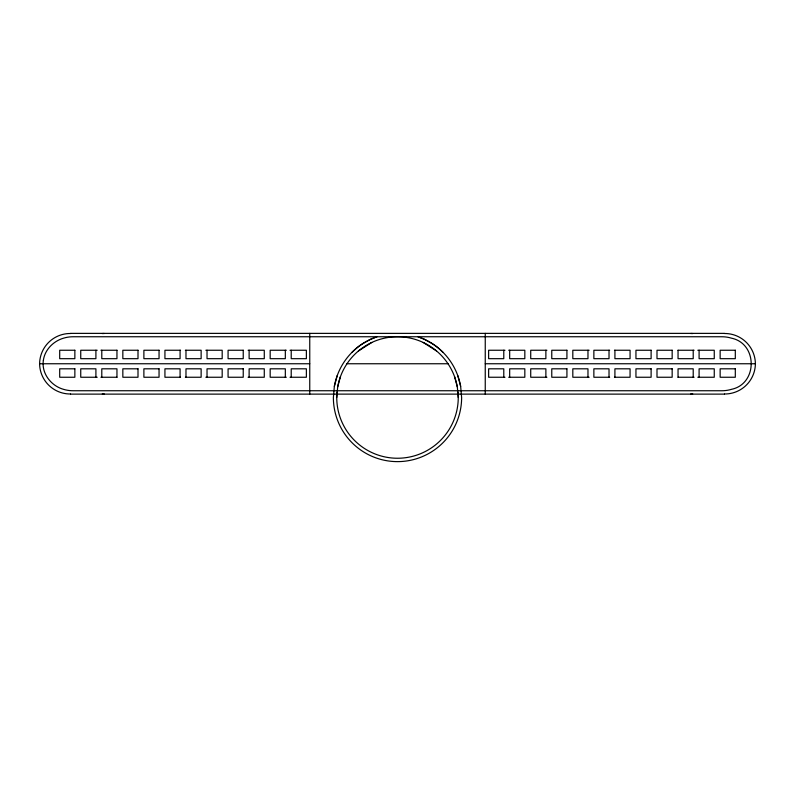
<?xml version="1.0" encoding="UTF-8"?>
<svg xmlns="http://www.w3.org/2000/svg" width="795" height="795" viewBox="0 0 795 795"><rect width="100%" height="100%" fill="white"/><g stroke="black" fill="none" stroke-linecap="round" stroke-linejoin="round"><path stroke-width="1.19" d="M336.752 397.5L337.676 386.946L340.409 376.721M337.239 375.568L334.347 386.36L333.373 397.5A64.127 64.127 0 0 0 397.5 461.627A64.127 64.127 0 0 0 461.627 397.5L460.653 386.36L457.761 375.568M352.155 352.155L354.242 350.247A47.859 47.859 0 0 1 363.027 343.5L370.4 339.385L377.128 336.752M358.456 350.963L371.822 342.446M70.536 333.373L724.464 333.373M97.209 350.247L80.742 350.247L80.742 358.684L95.907 358.684L95.907 350.247M100.915 350.247L116.984 350.247M180.535 350.247L164.933 350.247L164.933 358.684L180.087 358.684L180.087 350.247M185.354 350.247L201.135 350.247L201.135 358.684L185.98 358.684L185.98 350.247M205.845 350.247L222.183 350.247L222.183 358.684L207.028 358.684L207.028 350.247M248.09 350.247L264.278 350.247L264.278 358.684L249.123 358.684L249.123 350.247M286.319 350.247L270.171 350.247L270.171 358.684L285.326 358.684L285.326 350.247M290.016 350.247L306.373 350.247L306.373 358.684L291.218 358.684L291.218 350.247M504.984 350.247L488.627 350.247L488.627 358.684L503.782 358.684L503.782 350.247M508.681 350.247L524.829 350.247L524.829 358.684L509.675 358.684L509.675 350.247M546.91 350.247L530.722 350.247L530.722 358.684L545.877 358.684L545.877 350.247M589.155 350.247L572.817 350.247L572.817 358.684L587.972 358.684L587.972 350.247M609.646 350.247L593.865 350.247L593.865 358.684L609.02 358.684L609.02 350.247M614.465 350.247L630.067 350.247L630.067 358.684L614.913 358.684L614.913 350.247M678.016 350.247L694.085 350.247M697.791 350.247L714.258 350.247L714.258 358.684L699.093 358.684L699.093 350.247M39.75 363.752L309.752 363.752M346.829 363.752L448.171 363.752M485.248 363.752L755.25 363.752M97.209 377.247L80.742 377.247L80.742 368.81L95.907 368.81L95.907 377.247M100.915 377.247L116.984 377.247M180.535 377.247L164.933 377.247L164.933 368.81L180.087 368.81L180.087 377.247M185.354 377.247L201.135 377.247L201.135 368.81L185.98 368.81L185.98 377.247M205.845 377.247L222.183 377.247L222.183 368.81L207.028 368.81L207.028 377.247M248.09 377.247L264.278 377.247L264.278 368.81L249.123 368.81L249.123 377.247M286.319 377.247L270.171 377.247L270.171 368.81L285.326 368.81L285.326 377.247M290.016 377.247L306.373 377.247L306.373 368.81L291.218 368.81L291.218 377.247M504.984 377.247L488.627 377.247L488.627 368.81L503.782 368.81L503.782 377.247M508.681 377.247L524.829 377.247L524.829 368.81L509.675 368.81L509.675 377.247M546.91 377.247L530.722 377.247L530.722 368.81L545.877 368.81L545.877 377.247M589.155 377.247L572.817 377.247L572.817 368.81L587.972 368.81L587.972 377.247M609.646 377.247L593.865 377.247L593.865 368.81L609.02 368.81L609.02 377.247M614.465 377.247L630.067 377.247L630.067 368.81L614.913 368.81L614.913 377.247M678.016 377.247L694.085 377.247M697.791 377.247L714.258 377.247L714.258 368.81L699.093 368.81L699.093 377.247M70.536 394.121L724.464 394.121M417.872 336.752L424.6 339.385L431.973 343.5A47.859 47.859 0 0 1 440.758 350.247L442.845 352.155M423.178 342.446L436.544 350.963M454.591 376.721L457.324 386.946L458.248 397.5M693.21 350.247L693.21 358.684L678.046 358.684L678.046 350.247M693.21 377.247L693.21 368.81L678.046 368.81L678.046 377.247M485.248 333.373L485.248 394.121M309.752 333.373L309.752 394.121M116.954 350.247L116.954 358.684L101.79 358.684L101.79 350.247M116.954 377.247L116.954 368.81L101.79 368.81L101.79 377.247M334.347 386.36A64.127 64.127 0 0 1 375.568 337.239M419.432 337.239A64.127 64.127 0 0 1 460.653 386.36M458.019 392.203A60.748 60.748 0 0 1 397.5 458.248A60.748 60.748 0 0 1 336.981 392.203M337.676 386.946A60.748 60.748 0 0 1 457.324 386.946M724.464 393.992A30.617 30.617 0 0 0 755.399 363.752A30.617 30.617 0 0 0 724.464 333.503M70.536 393.992A30.617 30.617 0 0 1 39.601 363.752A30.617 30.617 0 0 1 70.536 333.503M692.713 393.952A30.617 30.617 0 0 1 690.716 393.992M690.716 333.503A30.617 30.617 0 0 1 692.713 333.552M104.284 393.992A30.617 30.617 0 0 1 102.287 393.952M102.287 333.552A30.617 30.617 0 0 1 104.284 333.503M43.377 360.224C41.251 373.362 51.128 385.893 63.501 389.321A33.092 33.092 0 0 0 73.15 390.743L721.85 390.752A33.092 33.092 0 0 0 731.499 389.321C757.754 383.906 757.754 343.599 731.499 338.183A33.092 33.092 0 0 0 721.85 336.752L73.15 336.752A33.092 33.092 0 0 0 63.501 338.183C53.464 341.115 44.868 349.661 43.377 360.224M74.859 350.247L59.695 350.247L59.695 358.684L74.859 358.684L74.859 350.247M138.002 350.247L122.837 350.247L122.837 358.684L138.002 358.684L138.002 350.247M159.05 350.247L143.885 350.247L143.885 358.684L159.05 358.684L159.05 350.247M243.23 350.247L228.076 350.247L228.076 358.684L243.23 358.684L243.23 350.247M566.924 350.247L551.77 350.247L551.77 358.684L566.924 358.684L566.924 350.247M651.115 350.247L635.95 350.247L635.95 358.684L651.115 358.684L651.115 350.247M672.163 350.247L656.998 350.247L656.998 358.684L672.163 358.684L672.163 350.247M735.305 350.247L720.141 350.247L720.141 358.684L735.305 358.684L735.305 350.247M74.859 368.81L59.695 368.81L59.695 377.247L74.859 377.247L74.859 368.81M138.002 368.81L122.837 368.81L122.837 377.247L138.002 377.247L138.002 368.81M159.05 368.81L143.885 368.81L143.885 377.247L159.05 377.247L159.05 368.81M243.23 368.81L228.076 368.81L228.076 377.247L243.23 377.247L243.23 368.81M566.924 368.81L551.77 368.81L551.77 377.247L566.924 377.247L566.924 368.81M651.115 368.81L635.95 368.81L635.95 377.247L651.115 377.247L651.115 368.81M672.163 368.81L656.998 368.81L656.998 377.247L672.163 377.247L672.163 368.81M735.305 368.81L720.141 368.81L720.141 377.247L735.305 377.247L735.305 368.81"/></g></svg>
